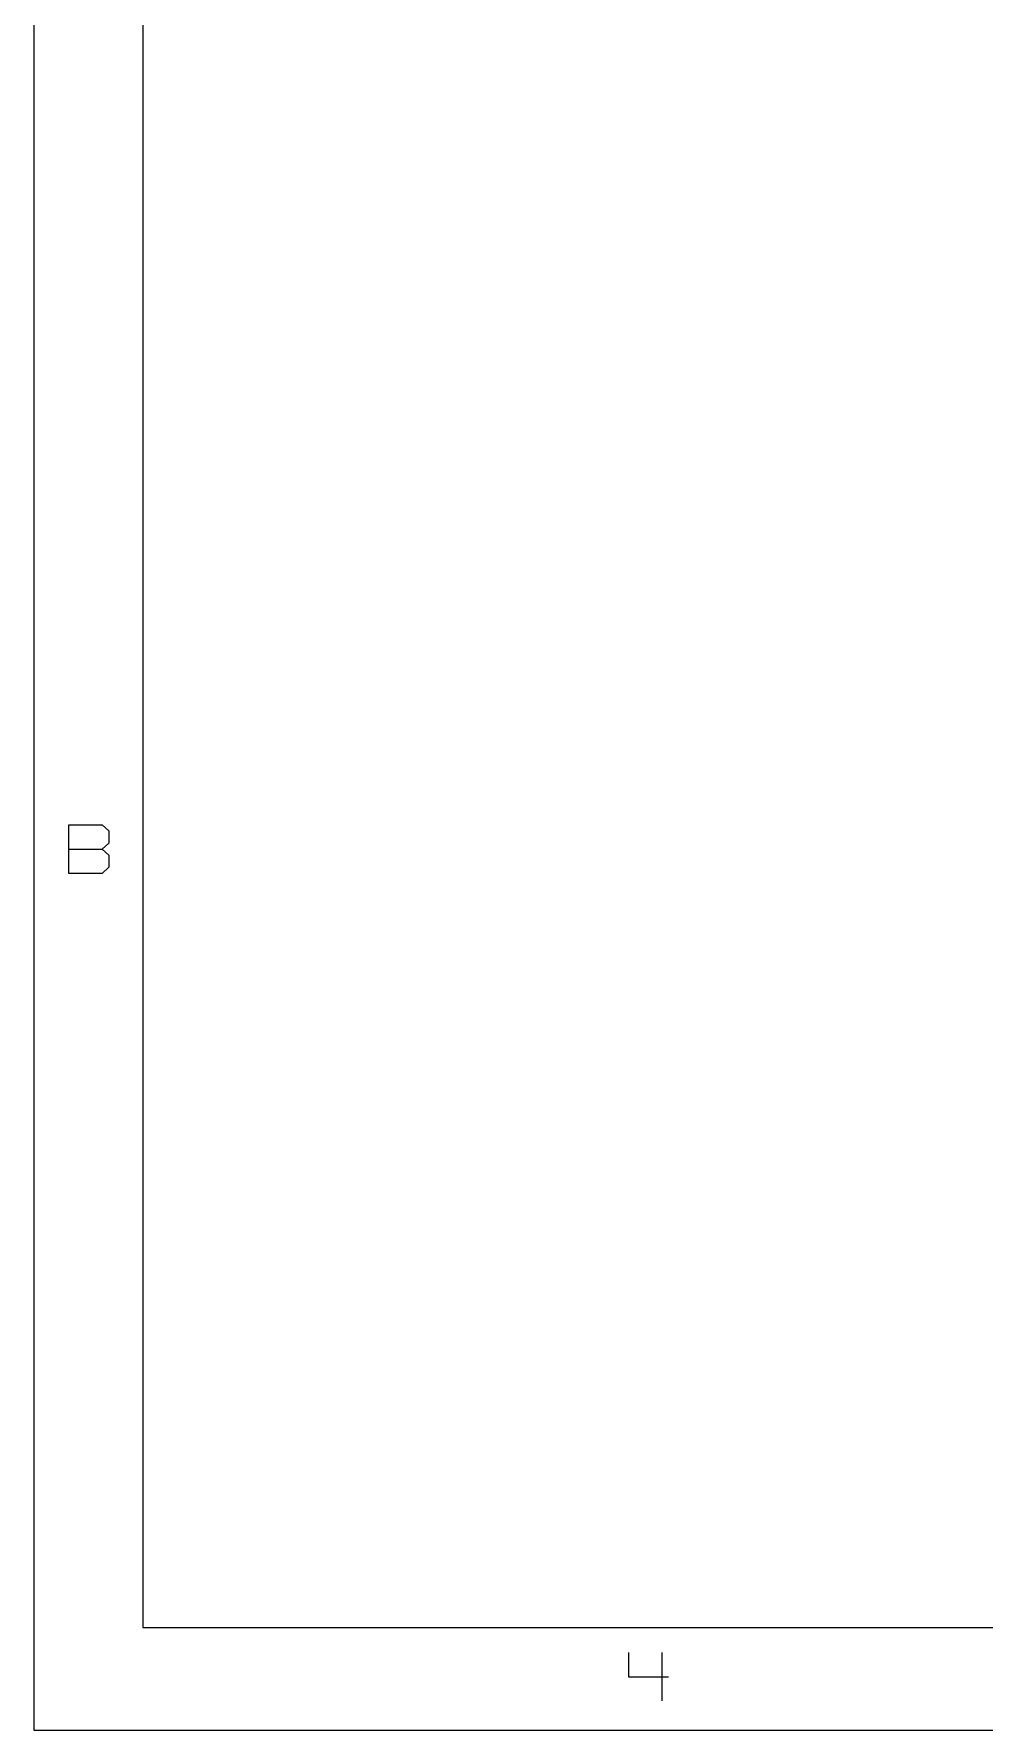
# Model space of a CAD drawing. Extents: x -658 to 530, y -320 to 521.
# Drawn here: x -657.9 to -427.3, y -319.5 to 92.2 of the extents above; entities that cross this region are included whole.
import ezdxf

# ---------------------------------------------------------------- set-up
doc = ezdxf.new("R2010")
doc.units = 0
doc.layers.add('1', color=1, linetype='CONTINUOUS')

msp = doc.modelspace()

# ---------------------------------------------------------------- linework, layer by layer
at = {"layer": '1'}
for p, q in [((-657.9, 520.75), (-657.9, -319.52)), ((-631.5, 492.25), (-631.5, -294.63)), ((-649.43, -111.58), (-649.43, -99.8)), ((-649.43, -99.8), (-641.35, -99.8)), ((-641.35, -99.8), (-639.75, -101.28)), ((-639.75, -101.28), (-639.75, -104.23)), ((-649.43, -105.7), (-641.35, -105.7)), ((-639.75, -104.23), (-641.35, -105.7)), ((-641.35, -105.7), (-639.75, -107.18)), ((-639.75, -110.1), (-641.35, -111.58)), ((-639.75, -107.18), (-639.75, -110.1)), ((-641.35, -111.58), (-649.43, -111.58)), ((-631.5, -294.63), (503.92, -294.63)), ((-513.63, -300.68), (-513.63, -306.58)), ((-505.55, -300.68), (-505.55, -312.45)), ((-513.63, -306.58), (-503.93, -306.58)), ((-657.9, -319.52), (530.35, -319.52))]:
    msp.add_line(p, q, dxfattribs=at)

doc.saveas('drawing.dxf')
